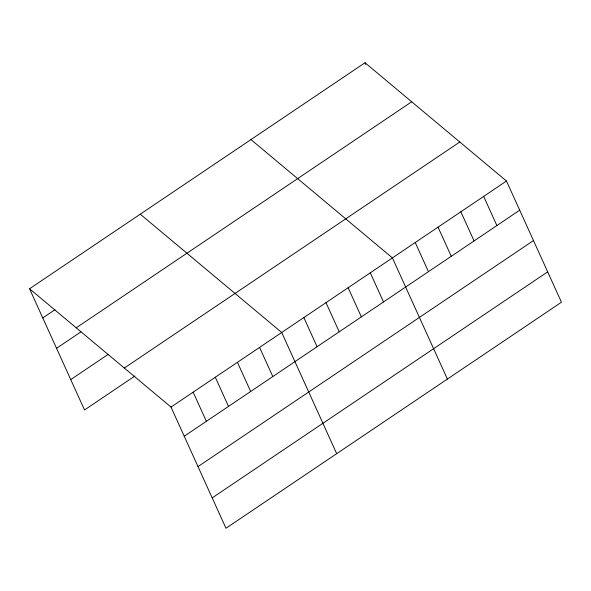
<?xml version="1.0" encoding="UTF-8"?>
<svg xmlns="http://www.w3.org/2000/svg" width="591" height="591" viewBox="0 0 591 591"><rect width="100%" height="100%" fill="white"/><g stroke="black" fill="none" stroke-linecap="round" stroke-linejoin="round"><path stroke-width="0.89" d="M29.55 288.777L365.016 62.742L506.48 181.038L561.45 302.223L225.984 528.258L171.006 407.081L29.55 288.777L84.52 409.962L134.911 376.009M42.774 317.936L54.993 309.706M76.232 327.82L411.698 101.778M56.551 348.306L80.982 331.839M70.743 379.592L108.153 354.386M124.324 368.038L459.798 141.995M171.006 407.081L506.48 181.038M184.237 436.232L519.703 210.189M198.007 466.602L533.481 240.559M212.206 497.888L547.672 271.853M250.961 139.594L392.417 257.89L447.387 379.075M140.252 214.186L281.715 332.482L336.685 453.666M483.667 196.411L496.891 225.563M460.854 211.777L474.078 240.936M365.016 62.742L365.777 64.404M438.042 227.151L451.265 256.302M415.229 242.517L428.453 271.675M370.276 272.813L383.5 301.964M348.136 287.728L361.36 316.879M325.996 302.644L339.219 331.802M303.855 317.566L317.079 346.718M259.575 347.405L272.798 376.556M237.434 362.32L250.658 391.478M215.294 377.243L228.518 406.394M193.154 392.158L206.377 421.317"/></g></svg>
